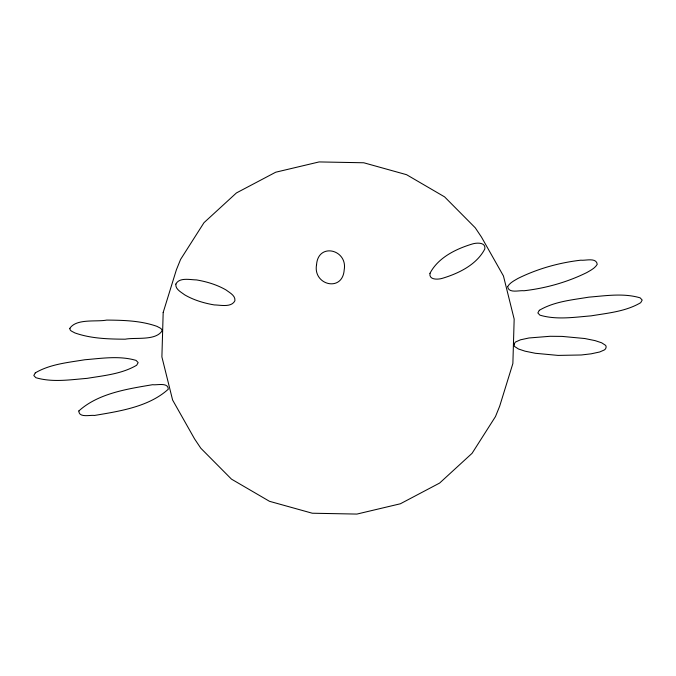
<?xml version="1.0" encoding="UTF-8"?>
<svg xmlns="http://www.w3.org/2000/svg" width="676" height="676" viewBox="0 0 676 676"><rect width="100%" height="100%" fill="white"/><g stroke="black" fill="none" stroke-linecap="round" stroke-linejoin="round"><path stroke-width="1.01" d="M69.848 328.342C69.527 331.02 73.067 331.696 74.782 332.888C90.88 338.625 108.278 339.073 125.195 339.2C135.318 337.189 155.455 341 162.012 330.944C162.325 328.266 158.792 327.59 157.077 326.407C140.98 320.661 123.581 320.213 106.664 320.086C96.533 322.097 76.405 318.286 69.848 328.342M316.545 264.747C312.785 285.095 342.571 292.607 344.185 269.935C347.954 249.588 318.168 242.076 316.545 264.747M163.178 312.481L161.894 356.903L172.608 400.031L194.595 438.935L200.789 448.196L231.471 479.132L269.504 501.313L312.295 513.228L356.928 514.073L400.361 503.781L439.637 483.053L472.076 453.309L495.474 416.577L499.674 406.2L512.873 363.519L514.166 319.097L503.451 275.969L481.464 237.065L475.262 227.804L444.588 196.868L406.555 174.687L363.764 162.772L319.131 161.927L275.698 172.219L236.414 192.947L203.975 222.691L180.585 259.423L176.385 269.8L163.178 312.481M507.642 286.616C508.496 293.747 519.464 290.105 524.01 290.756C545.752 288.238 567.206 282.238 586.852 272.538C590.596 270.324 595.015 268.237 597.238 264.333C596.384 257.201 585.416 260.835 580.87 260.184C559.128 262.702 537.665 268.702 518.027 278.411C514.284 280.616 509.865 282.703 507.642 286.616M175.853 284.089C175.177 289.277 181.185 292.15 184.666 294.837C193.733 300.11 203.949 303.152 214.241 304.918C220.503 304.977 231.445 307.774 234.91 300.744C235.578 295.556 229.578 292.683 226.097 289.996C217.021 284.723 206.814 281.681 196.522 279.915C190.26 279.856 179.317 277.059 175.853 284.089M514.047 344.236L514.419 346.382L518.492 349.01L525.049 351.174L535.358 353.286L558.063 355.407L581.301 354.985L591.137 353.827L599.713 351.976L604.378 349.931L605.62 348.799L606.178 346.932L605.721 345.428L601.657 342.8L595.091 340.628L584.782 338.524L562.077 336.403L550.12 336.285L529.004 337.975L520.427 339.825L515.315 342.115L514.047 344.236M429.97 273.332C428.728 280.202 438.259 279.627 442.366 278.318C458.734 273.408 476.648 264.73 484.827 248.954C486.078 242.076 476.538 242.65 472.431 243.96C456.063 248.869 438.158 257.548 429.97 273.332M78.83 410.957C78.864 418.157 90.407 414.743 94.471 415.461C119.669 411.211 148.838 406.859 168.29 389.199C168.265 381.999 156.714 385.413 152.649 384.695C127.451 388.945 98.282 393.297 78.83 410.957M539.321 310.309L537.834 312.954L539.913 315.151C556.5 320.086 574.228 317.221 591.154 315.853C607.918 313.056 625.815 311.509 640.713 302.679L642.2 300.043L640.13 297.837C623.542 292.911 605.814 295.775 588.88 297.144C572.124 299.941 554.219 301.488 539.321 310.309M35.279 372.882L33.8 375.51L35.87 377.698C52.474 382.591 70.194 379.726 87.119 378.357C103.884 375.56 121.773 374.014 136.679 365.226L138.166 362.598L136.087 360.409C119.491 355.508 101.772 358.373 84.838 359.75C68.082 362.539 50.193 364.085 35.279 372.882"/></g></svg>
